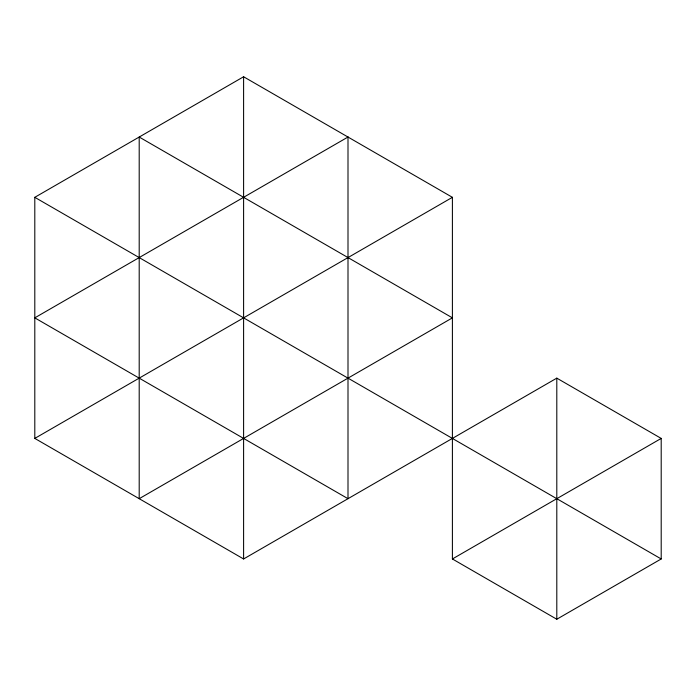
<?xml version="1.0" encoding="UTF-8"?>
<svg xmlns="http://www.w3.org/2000/svg" width="696" height="696" viewBox="0 0 696 696"><rect width="100%" height="100%" fill="white"/><g stroke="black" fill="none" stroke-linecap="round" stroke-linejoin="round"><path stroke-width="1.04" d="M34.8 197.316L243.6 76.76L452.4 197.316L452.4 558.966L556.8 619.24L661.2 558.966L661.2 438.41L556.8 378.137L243.6 558.966L34.8 438.41L34.8 197.316L661.2 558.966M34.8 438.41L452.4 197.316M452.4 558.966L661.2 438.41M556.8 378.137L556.8 619.24M243.6 76.76L243.6 558.966M348 137.034L34.8 317.863L348 498.693L348 137.034M452.4 317.863L139.2 498.693L139.2 137.034L452.4 317.863"/></g></svg>
